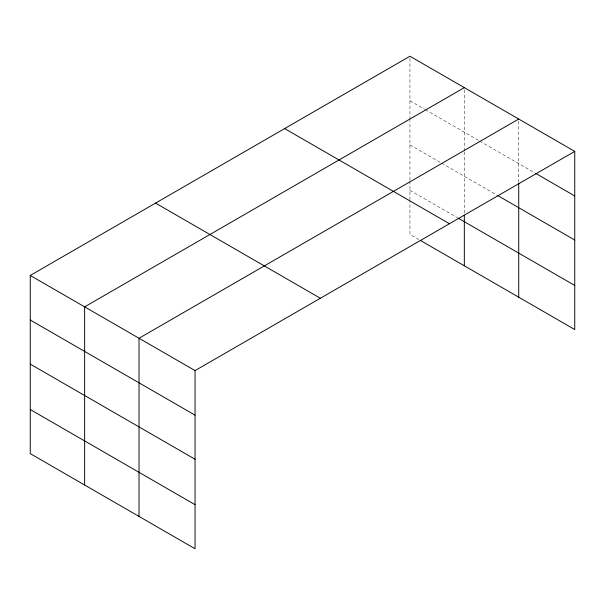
<?xml version="1.0" encoding="UTF-8"?>
<svg xmlns="http://www.w3.org/2000/svg" width="605" height="605" viewBox="0 0 605 605"><rect width="100%" height="100%" fill="white"/><g stroke="black" fill="none" stroke-linecap="round" stroke-linejoin="round"><path stroke-width="0.45" stroke-dasharray="3.02 2.27" d="M409.948 180.116L409.948 120.501M409.948 119.563L409.948 56.235M464.33 151.9L464.33 214.291M464.33 150.963L464.33 87.634M518.719 182.362L518.719 119.034M409.948 100.801L424.559 109.24M425.368 109.709L478.941 140.632M479.757 141.101L534.956 172.977M409.948 144.89L440.795 162.7M441.605 163.168L496.803 195.029M409.948 190.31L457.025 217.49M418.879 239.55L409.948 234.4L409.948 200.633M409.948 181.039L409.948 199.688"/><path stroke-width="0.91" d="M574.75 151.386L409.948 56.235L30.25 275.457L30.25 453.614L195.052 548.765L195.052 370.6L574.75 151.386L574.75 329.543L420.498 240.487M518.719 183.3L518.719 297.199M464.33 87.634L84.632 306.856L84.632 485.013M518.719 119.034L139.021 338.255L139.021 516.413M535.773 173.446L574.75 195.952M497.613 195.498L574.75 240.034M457.841 217.959L574.75 285.462M284.645 128.578L449.447 223.729M155.553 203.114L320.355 298.257M30.25 275.457L195.052 370.6M30.25 320.015L195.052 415.166M30.25 364.104L195.052 459.255M30.25 409.524L195.052 504.676M464.33 215.221L464.33 265.799"/></g></svg>
